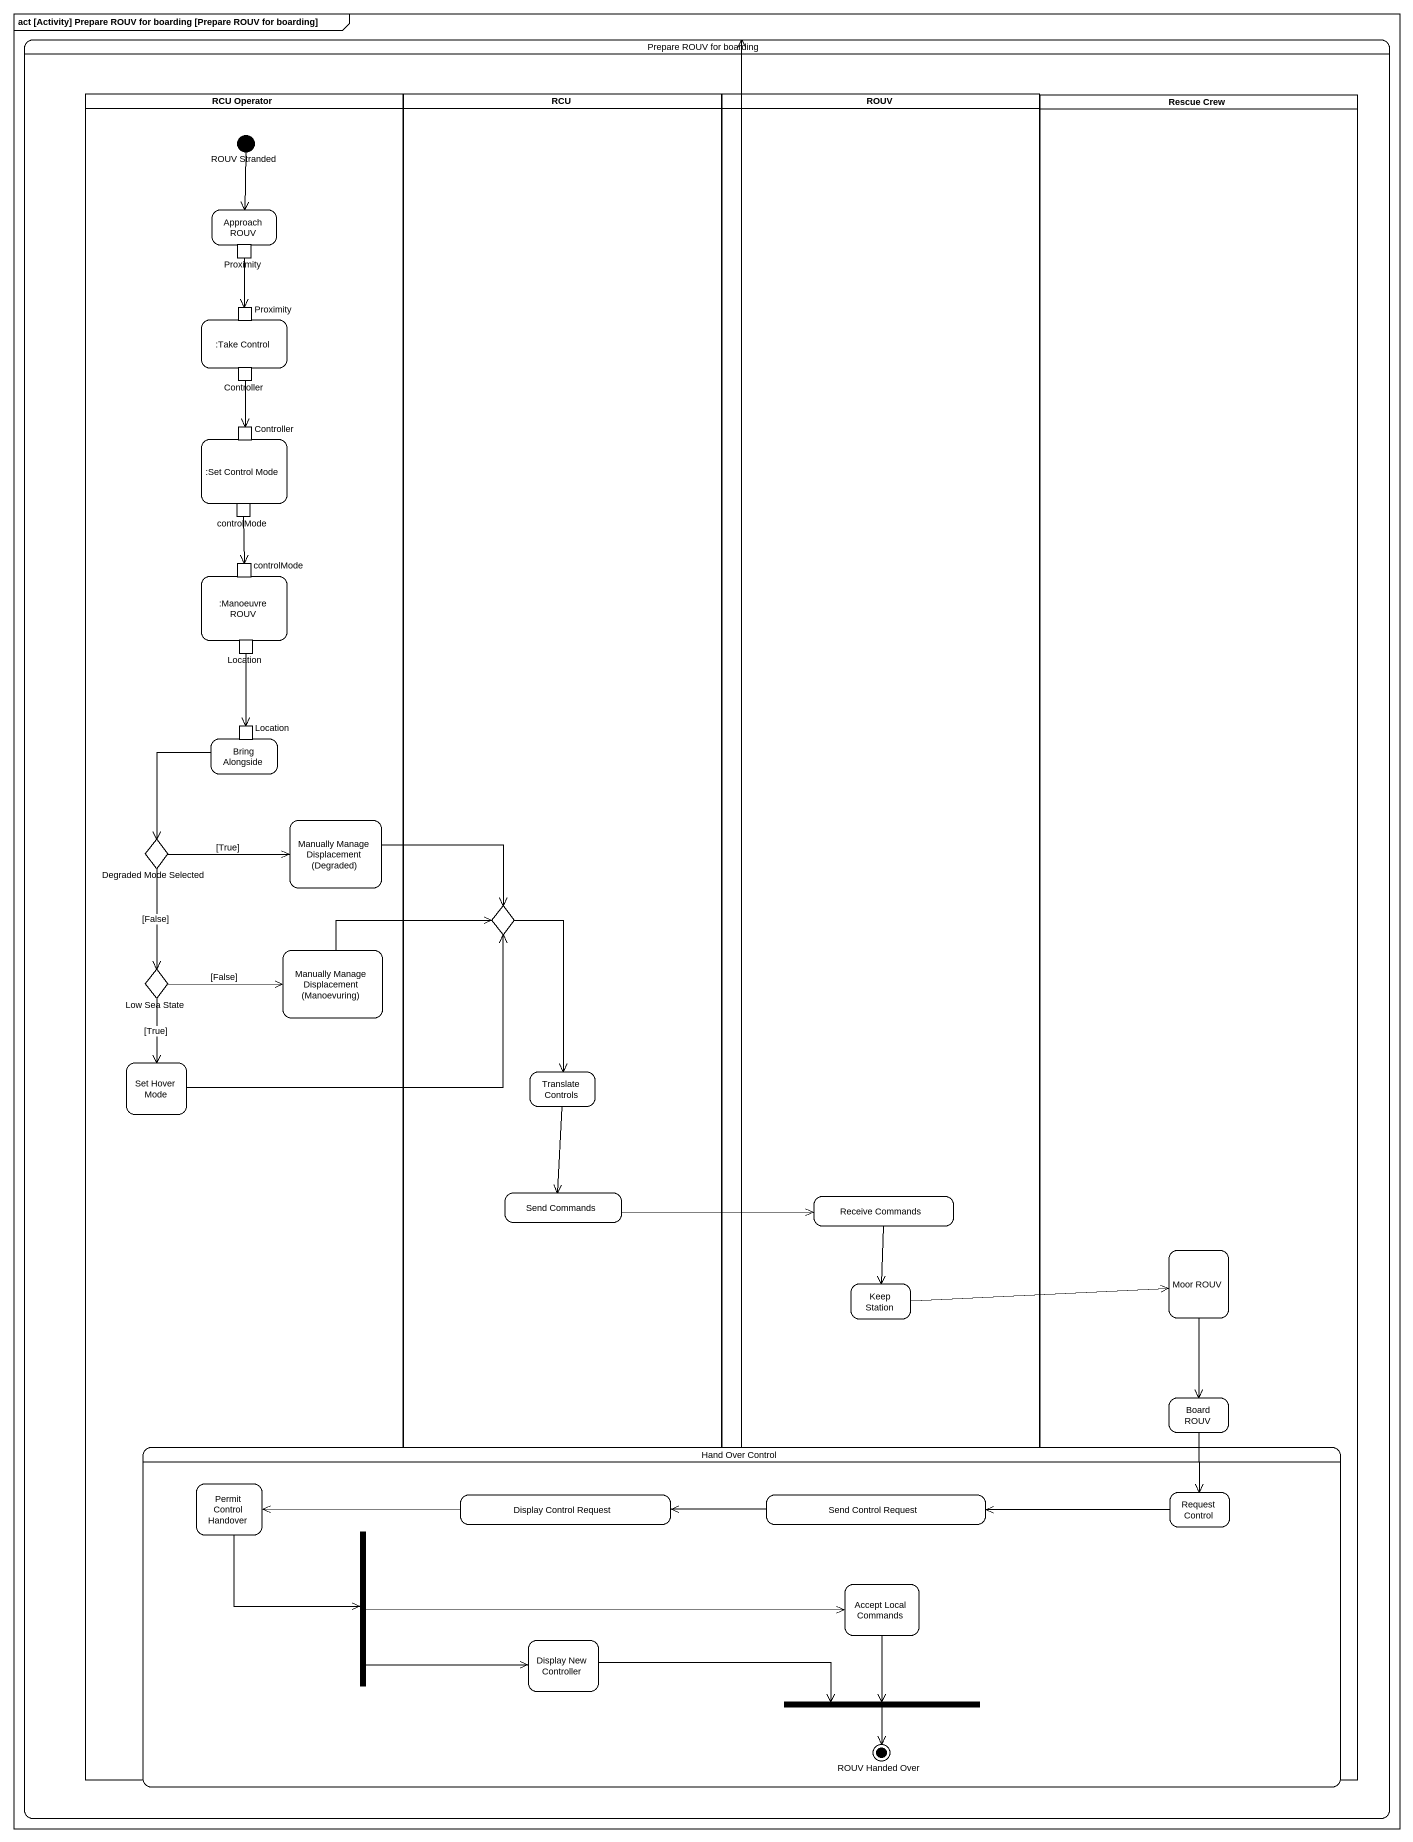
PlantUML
@startuml
mainframe act [Activity] Prepare ROUV for boarding [Prepare ROUV for boarding]
hide empty description
state "Prepare ROUV for boarding" as Prepare_ROUV_for_boarding {
  state "RCU Operator" as RCU_Operator <<partition>> {
    state "ROUV Stranded" as ROUV_Stranded <<start>>
    state "Approach ROUV" as Approach_ROUV {
      state Proximity <<outputPin>>
    }
    state ":Take Control" as Take_Control {
      state "Proximity" as Proximity_2 <<inputPin>>
      state Controller <<outputPin>>
    }
    state ":Set Control Mode" as Set_Control_Mode {
      state "Controller" as Controller_2 <<inputPin>>
      state controlMode <<outputPin>>
    }
    state ":Manoeuvre ROUV" as Manoeuvre_ROUV {
      state "controlMode" as controlMode_2 <<inputPin>>
      state Location <<outputPin>>
    }
    state "Bring Alongside" as Bring_Alongside {
      state "Location" as Location_2 <<inputPin>>
    }
    state "Degraded Mode Selected" as Degraded_Mode_Selected <<choice>>
    state "Manually Manage Displacement (Degraded)" as Manually_Manage
    state "Low Sea State" as Low_Sea_State <<choice>>
    state "Manually Manage Displacement (Manoevuring)" as Manually_Manage_2
    state "Set Hover Mode" as Set_Hover_Mode
  }
  state RCU <<partition>> {
    state choice1 <<choice>>
    state "Translate Controls" as Translate_Controls
    state "Send Commands" as Send_Commands
  }
  state ROUV <<partition>> {
    state "Receive Commands" as Receive_Commands
    state "Keep Station" as Keep_Station
  }
  state "Rescue Crew" as Rescue_Crew <<partition>> {
    state "Moor ROUV" as Moor_ROUV
    state "Board ROUV" as Board_ROUV
  }
  state "Hand Over Control" as Hand_Over_Control {
    state "Permit Control Handover" as Permit_Control_Handover
    state "Display Control Request" as Display_Control_Request
    state "Send Control Request" as Send_Control_Request
    state "Request Control" as Request_Control
    state fork1 <<fork>>
    state "Accept Local Commands" as Accept_Local_Commands
    state "Display New Controller" as Display_New_Controller
    state fork2 <<join>>
    state "ROUV Handed Over" as ROUV_Handed_Over <<end>>
  }
}
ROUV_Stranded --> Approach_ROUV
Proximity --> Proximity_2
Controller --> Controller_2
controlMode --> controlMode_2
Location --> Location_2
Bring_Alongside --> Degraded_Mode_Selected
Degraded_Mode_Selected -right-> Manually_Manage : [True]
Degraded_Mode_Selected --> Low_Sea_State : [False]
Manually_Manage -right-> choice1
choice1 --> Translate_Controls
Low_Sea_State -right-> Manually_Manage_2 : [False]
Low_Sea_State --> Set_Hover_Mode : [True]
Manually_Manage_2 -right-> choice1
Set_Hover_Mode -right-> choice1
Translate_Controls --> Send_Commands
Send_Commands -right-> Receive_Commands
Receive_Commands --> Keep_Station
Moor_ROUV --> Board_ROUV
Keep_Station -right-> Moor_ROUV
Board_ROUV --> Request_Control
Hand_Over_Control -up-> Prepare_ROUV_for_boarding
Permit_Control_Handover --> fork1
Display_Control_Request -left-> Permit_Control_Handover
Send_Control_Request -left-> Display_Control_Request
Request_Control -left-> Send_Control_Request
fork1 -right-> Accept_Local_Commands
fork1 -right-> Display_New_Controller
Accept_Local_Commands --> fork2
Display_New_Controller -right-> fork2
fork2 --> ROUV_Handed_Over
@enduml
